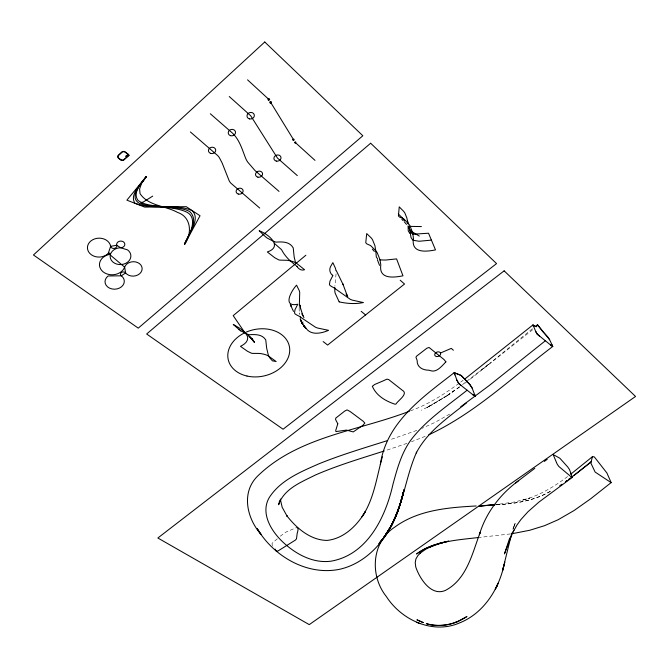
<?xml version="1.0" encoding="UTF-8"?>
<svg xmlns="http://www.w3.org/2000/svg" width="669" height="669" viewBox="0 0 669 669"><rect width="100%" height="100%" fill="white"/><g stroke="black" fill="none" stroke-linecap="round" stroke-linejoin="round"><path stroke-width="0.5" stroke-dasharray="3.35 2.51" d="M336.081 273.772L334.901 286.098M299.127 307.882L299.311 314.087M513.198 528.527L515.23 523.099L512.914 529.212L515.03 523.768L513.658 527.297M277.334 538.779L272.392 543.027A1.321 0.811 -50.6 0 0 271.999 543.93L272.367 545.302M280.227 536.212L285.839 532.148L295.899 527.824M532.407 328.722L489.616 363.476M532.633 329.75L468.434 380.577M481.638 369.848L489.424 363.643L462.747 384.407M460.715 382.083L463.149 380.26M467.606 381.196L462.747 384.8M567.63 476.52C553.84 487.007 538.62 496.047 521.728 500.429L529.856 498.012L514.938 501.909L496.273 504.585M459.62 386.724L447.252 395.513L426.947 407.572M459.051 383.278C444.04 394.359 428.135 404.586 410.448 410.841M459.636 387.042L446.8 395.956M447.252 395.513L456.325 389.191M447.394 395.412L432.04 404.862L421.37 410.256M446.992 395.839L427.056 407.505M449.685 414.078L434.925 422.44L421.922 428.352M426.981 407.546L432.049 404.87M550.462 491.305C534.046 500.897 514.896 503.757 496.206 504.819M550.269 491.322C533.904 500.905 514.796 503.74 496.147 504.811M425.225 436.339L411.435 441.749M416.787 430.418L389.91 439.792M406.936 443.388L385.16 450.689M510.414 533.929L478.402 537.533M272.609 545.712L272.902 546.155M302.756 321.421L303.216 322.232M303.943 323.98A20.538 13.522 -72 0 1 303.693 323.094M299.461 314.355A20.965 16.215 -16.2 0 1 299.16 312.858"/><path stroke-width="1" d="M509.753 537.935L504.451 553.915L512.713 532.583L517.003 524.973L520.875 519.596L527.941 511.785L538.905 502.11L572.238 477.432L570.916 473.292M334.801 287.31L334.818 291.241A21.366 16.616 -18.6 0 0 335.211 293.298L339.158 301.819M407.948 223.714L406.877 218.002L404.979 213.286A22.278 17.862 -22.2 0 0 403.767 211.471L399.226 206.863L398.44 215.97L399.594 217.124L403.532 218.663L408.901 224.24A22.562 17.929 -22 0 1 410.122 226.055L412.413 232.26A66.867 53.311 -19.1 0 1 413.425 238.624C411.017 253.3 425.643 251.887 435.494 249.897L428.528 233.222L412.48 234.259M299.352 305.407L299.72 292.462A21.358 16.767 -13.9 0 0 299.194 290.505L296.559 285.17C291.383 290.614 281.925 307.548 297.78 304.236L294.987 309.722L294.544 312.799A3.805 2.952 -14.9 0 0 295.313 314.104L297.228 315.233A32.145 24.561 -13.5 0 1 298.951 316.119L315.358 327.141A21.567 16.616 -16.6 0 0 317.574 328.027L328.579 330.335C321.613 333.321 311.386 335.704 306.159 328.437A20.538 13.522 -72 0 1 305.716 327.793M590.677 462.087L590.986 463.274A25.271 7.56 49.3 0 0 591.17 463.692L595.017 471.871A1.53 0.468 49.2 0 0 595.209 472.122L611.098 482.625M279.09 502.745L278.639 504.752C283.865 488.755 301.518 481.998 315.316 475.057C337.644 465.315 361.059 458.407 384.223 450.981M553.313 454.937L556.457 462.438M549.5 339.459L547.643 336.708A5.118 1.146 50.4 0 0 547.367 336.432L542.919 331.799A9.282 2.066 50.3 0 1 542.383 331.122L537.516 324.833L536.488 326.614A7.443 1.673 50.2 0 1 536.279 326.664L532.892 324.992L533.243 326.321M473.058 394.861L475.157 396.24L474.697 394.417M428.837 434.766C475.132 413.174 512.446 377.082 552.753 346.483L552.159 344.92M403.599 491.606L403.123 493.438L404.001 489.817L401.509 499.601L403.599 491.606C400.07 506.458 395.12 521.276 386.389 533.946L390.955 526.419L383.688 537.751L391.975 524.688L383.688 537.742M404.017 489.8L401.208 500.512L402.88 494.324M382.367 456.768C376.655 477.056 374.122 498.982 362.021 516.819L365.45 511.35C357.254 525.408 344.017 538.587 327.124 540.41C310.441 540.293 296.317 528.025 286.608 515.465L287.152 516.276L282.167 507.278L280.278 498.982M279.299 501.683L279.55 500.671M504.861 562.052L502.578 570.582L511.735 533.185M380.327 464.537C386.406 422.206 422.95 396.96 454.176 372.7L460.841 375.242A7.593 2.049 51.9 0 1 461.359 375.635L467.539 382.091M504.2 564.72L503.347 567.922L503.498 567.362C497.719 591.003 482.7 613.791 459.394 622.99C432.509 634.572 401.308 619.912 386.272 596.422C369.631 575.641 371.454 542.158 394.81 527.072C418.184 509.903 448.213 507.503 476.219 505.973M401.174 500.462L402.847 494.441L400.305 503.423L402.629 495.369M401.141 500.579L402.872 494.391M400.589 502.436L400.898 501.466L395.454 516.819L396.274 514.913L392.594 523.116L398.632 508.557L398.264 509.519M475.207 396.207L471.846 387.309L470.081 384.8M479.322 534.748L480.225 532.298C472.289 553.154 467.029 579.053 445.504 590.367C431.154 596.781 419.622 578.459 415.758 566.978L415.232 562.679L415.875 559.033L417.791 555.722L420.6 552.745L420.165 553.129L426.011 549.048L433.796 545.335L429.431 547.225L443.121 542.383L438.162 543.822L448.69 541.137C437.392 543.504 425.819 546.799 416.578 554.007C434.398 541.146 457.328 540.025 478.402 537.533M479.522 534.205C486.104 512.446 500.521 493.948 518.718 480.559L515.707 482.993M187.905 237.704C191.543 230.211 196.686 217.492 187.027 212.257C179.058 208.393 170.001 208.051 161.388 206.713C153.502 205.299 144.571 205.475 137.973 200.357C132.111 192.237 141.861 183.055 146.185 176.649L141.535 183.44L139.595 189.051L140.055 193.642C148.242 206.027 165.46 205.684 177.561 212.416C191.393 216.999 192.312 233.715 184.594 244.193L200.039 215.761L186.258 206.679L144.688 207.097L126.884 200.165L146.185 176.649C141.427 183.147 128.164 197.112 139.562 203.468C147.79 206.311 156.663 206.144 165.243 206.964C173.422 207.833 182.144 207.683 189.636 211.488C199.454 220.385 188.466 234.903 184.594 244.193L186.417 240.773M395.847 515.858L389.4 529.137L393.531 521.243L386.966 533.059L382.517 539.39M498.087 583.268L496.641 586.454L497.845 583.803M512.412 533.143L514.068 529.89M184.594 244.193C187.412 235.045 201.218 219.733 192.279 210.71C183.122 206.445 172.644 207.03 162.784 206.905C153.452 206.637 143.618 206.888 134.87 203.159C129.092 193.985 141.811 184.042 146.185 176.649M549.65 339.76L537.659 324.933L537.182 324.833L536.178 326.664L533.218 325.092A3.211 0.728 50.3 0 0 533.051 325.017L535.777 331.623M385.837 534.84L389.391 529.037M384.934 536.053L388.647 530.509L384.357 536.889M380.201 542.133L381.982 539.883M379.574 542.919L382.559 539.189L378.922 543.721L381.363 540.652M550.804 345.187L552.761 346.458L549.609 339.668M305.884 255.215L233.205 315.634L244.879 332.71M592.358 456.751L570.682 474.229M591.062 461.97L569.327 479.063M532.817 325.025L464.771 379.047M545.319 340.805L489.282 385.486L460.765 406.727M518.91 480.392L534.799 468.342M466.569 402.83C448.171 417.615 427.391 431.421 416.269 452.955L416.62 452.144C405.205 477.725 403.181 506.859 388.472 531.102C377.667 549.174 360.599 564.603 339.643 569.277C307.088 575.992 273.395 556.198 257.147 528.493L260.969 534.33C247.012 518.575 240.982 492.928 257.222 476.487C297.83 436.481 358.408 430.987 409.503 411.209M467.113 390.211C448.222 405.289 427.65 418.97 412.422 438.028C401.852 451.374 397.378 468.108 392.979 484.239C385.67 517.02 367.448 554.902 330.896 561.199C312.757 563.574 295.414 553.915 282.619 541.831C271.238 531.019 260.266 513.257 269.164 497.719C280.286 480.208 300.582 471.888 318.812 463.868C341.056 454.803 364.112 448.013 386.975 440.737M574.035 475.391L590.978 461.986A5.988 1.815 49 0 0 591.17 461.911L592.349 456.76L593.93 456.726A2.91 0.87 49 0 1 594.641 457.312L606.281 472.189A7.083 2.107 49.2 0 0 606.825 472.799L611.157 482.6L590.551 498.882L573.943 510.606L558.105 519.746L544.541 525.683L529.714 530.266L512.437 533.636M568.316 479.648L569.754 478.603M544.273 461.451L547.25 459.294M565.414 481.73L566.869 480.693M565.69 481.68L567.145 480.635M559.744 485.702L562.01 484.205M141.97 202.841L152.724 196.117M458.056 621.359L466.937 616.517C455.221 624.436 440.051 627.907 426.329 623.642C435.912 626.61 448.297 625.808 458.056 621.359L455.079 622.555M440.511 352.998L451.266 348.39L453.39 350.213M296.752 527.481C299.837 527.757 296.626 533.285 296.944 535.359A25.472 16.039 -49.4 0 0 296.71 537.182L296.451 538.913L295.297 540.151L278.02 550.963L276.397 551.256L275.051 549.082M553.363 454.836L554.124 455.146A22.713 5.603 52.9 0 0 555.011 455.556L559.635 458.123A9.843 2.433 53.2 0 1 560.262 458.691L566.643 465.758A22.612 5.452 53.2 0 0 567.663 466.895L569.453 469.471A21.768 5.394 53.2 0 1 569.628 469.914L570.808 473.008M431.413 240.129L419.078 241.258L413.133 240.263M495.236 504.694L478.887 506.14M479.832 506.057L486.488 505.513M487.517 505.446L493.672 504.995M494.257 504.944L479.832 505.772M409.528 226.373L421.403 226.565M475.157 396.24L472.707 394.576M572.095 477.507L571.543 477.148A15.512 3.797 53.3 0 1 571.1 476.788L558.807 466.444L557.227 464.202A22.746 5.603 53.4 0 1 557.009 463.709L556.575 462.714M552.711 346.509L550.47 344.92M410.281 233.004L415.307 233.715M454.284 372.608L455.489 373.16A16.14 4.34 51.6 0 0 456.684 373.653L461.359 375.635L467.89 382.492A16.424 4.34 51.9 0 0 469.379 384.09L472.272 388.346M379.867 259.881L385.553 260.057L396.592 258.903L402.964 275.812C393.339 277.694 378.738 279.416 380.786 264.957A66.047 52.174 -16.5 0 0 379.641 258.778L377.224 252.757A22.261 17.57 -19.3 0 0 375.97 250.992L370.584 245.548L366.846 243.909L365.759 242.722L366.704 233.573L371.32 238.039A21.977 17.511 -19.5 0 1 372.558 239.795L374.933 245.707L375.919 251.979M274.365 241.768L267.132 238.039A18.088 6.924 30.5 0 1 264.999 236.274L259.162 230.738C267.935 233.782 283.689 246.443 267.332 251.962L274.641 257.665L278.655 259.84A7.627 6.155 -14.8 0 0 279.926 260.116L287.001 260.283A26.158 20.739 -14.3 0 1 293.081 261.671L294.26 262.114A20.112 15.981 -14.5 0 1 296.434 263.201L304.571 269.724C301.46 270.995 298.157 268.863 296.852 266.028M247.798 334.333L240.924 330.904M420.14 623.675L416.544 622.237M411.276 231.34L419.338 236.09M120.813 159.682L118.706 158.001A2.283 1.965 -0.7 0 1 118.179 157.131L118.137 156.931A2.567 2.208 -0.7 0 1 118.137 156.303A2.233 1.923 -0.7 0 1 118.455 155.568L122.168 152.122A2.25 1.94 -0.9 0 1 123.004 151.788A2.534 2.183 -0.9 0 1 123.966 151.763A2.275 1.965 -0.9 0 1 124.819 152.039L128.473 154.506L125.011 151.763A2.617 2.258 -0.9 0 0 124.024 151.445A2.902 2.509 -0.9 0 0 122.92 151.478A2.592 2.241 -0.9 0 0 121.95 151.863L118.145 155.4A2.584 2.216 -0.7 0 0 117.777 156.253A2.944 2.534 -0.7 0 0 117.769 156.972L117.819 157.198A2.634 2.266 -0.7 0 0 118.421 158.21L120.813 160.067A2.576 2.216 -0.9 0 0 121.8 160.376L122.076 160.401A3.178 2.735 -0.9 0 0 122.912 160.343A2.693 2.316 -0.9 0 0 123.89 159.966L129.226 155.091L123.874 159.582A2.408 2.074 -0.9 0 1 122.837 160.033L121.867 160.067A2.408 2.074 -0.9 0 1 120.821 159.657M409.921 233.464L408.274 230.93L408.057 225.871M472.975 394.794L459.21 383.973L457.052 380.519M323.16 341.566L327.626 345.053L404.544 284.024L400.213 280.244M239.226 329.65L233.255 324.457C238.373 327.484 244.377 330.344 247.212 335.88A14.233 8.413 14.3 0 1 247.697 337.996C247.747 342.127 243.759 344.711 240.472 346.341L247.505 351.3L251.343 353.165A7.217 5.486 -12.1 0 0 252.564 353.391L259.279 353.433A24.778 18.531 -11.9 0 1 265.083 354.57L266.212 354.946A19.041 14.283 -12 0 1 268.294 355.875L276.138 361.553L272.434 360.825L269.565 357.639M460.933 385.377L458.549 383.32A1.664 0.452 51.9 0 1 458.382 383.128L456.902 380.143M550.646 345.062L537.299 334.207L539.615 336.248M296.392 266.011L297.27 266.73M274.599 243.6L281.206 249.353A10.37 8.371 -14.1 0 1 281.883 250.273L282.552 251.444A34.922 28.315 -17.3 0 0 283.338 252.757A57.007 46.295 -18.9 0 0 289.618 260.249L295.564 265.334M361.176 311.319L365.567 314.948M248.115 335.437L252.263 339.208L249.796 336.758M332.535 275.151L332.911 275.469L329.976 281.114L329.457 284.283A3.855 3.019 -17.4 0 0 330.193 285.63L332.1 286.809A32.53 25.179 -15.8 0 1 333.814 287.729L350.054 299.185A21.86 17.009 -19.1 0 0 352.262 300.113L363.275 302.547A78.666 44.355 39.7 0 1 339.183 301.878M259.714 208.051L230.78 183.097A23.917 20.43 -13.7 0 1 229.266 180.981L222.175 163.077L219.399 157.733A24.268 20.831 -8.7 0 0 217.801 155.676L190.406 131.977M279.023 191.401L255.014 170.553L247.605 161.957A36.904 31.853 -17.3 0 1 245.69 158.428C242.145 149.363 239.435 139.319 231.892 132.613L210.342 113.78M297.32 175.621L277.468 158.076L250.674 115.729L229.25 96.52M412.606 239.912L410.975 237.42L409.938 230.512M295.272 142.497L314.999 160.368M248.952 335.738L254.471 342.428L251.393 338.33M247.538 79.828L268.838 99.405M377.6 258.953L376.304 256.837L375.945 252.648M398.306 214.021L402.621 218.119M401.86 219.382L403.106 220.594M469.881 384.6L469.496 384.198A16.491 4.365 51.9 0 1 467.89 382.492L467.598 382.158M305.892 328.245L302.145 323.487L300.247 318.912L302.145 323.487L301.56 322.282M305.449 327.793L303.534 325.586L304.821 327.116M404.243 221.774L406.476 224.366M372.357 249.144L374.331 251.41M270.585 102.257L293.616 139.804M303.943 317.616L302.171 314.213M347.763 296.66L346.149 293.842L347.295 295.882L342.754 283.648M302.814 324.574L301.61 322.475L302.246 323.579M293.507 311.419L290.589 305.089L291.149 306.385M535.852 331.791L537.282 334.191L535.693 331.456M300.565 308.76L300.18 306.937L302.94 315.785M290.271 304.487L290.89 305.783M300.389 316.905L300.649 317.457M302.02 313.794L302.748 315.392M412.714 233.606L409.395 228.848L408.533 226.298M408.6 226.49L409.378 228.438A29.035 20.89 6.9 0 1 409.921 230.512M336.474 270.945L343.247 284.885M377.425 259.856L379.549 265.376M454.87 374.916L454.201 372.658L456.994 380.385M407.505 220.661L408.19 223.856M300.59 319.941L301.058 321.262M295.757 263.561L294.159 256.929L293.239 247.94C289.66 241.593 282.602 241.676 276.297 242.119A12.159 10.721 24.9 0 1 274.382 241.718M300.448 308.2L299.971 305.148L300.113 306.444M335.947 270.719L335.871 270.176A21.742 17.21 -16.5 0 0 335.386 268.16L332.853 262.633L330.444 266.822A21.174 11.841 -10 0 0 332.376 275.227M269.181 356.937A9.834 3.353 78.7 0 1 268.177 354.503L266.672 348.198L265.752 339.869C262.097 334.191 255.516 334.425 249.621 334.684A11.49 9.776 22.8 0 1 247.789 334.391M240.765 330.954A16.892 5.477 29.4 0 1 239.042 329.666M402.495 218.211A53.035 42.055 -18.6 0 1 404.703 220.636M141.151 202.832C142.631 205.191 143.35 200.549 141.159 202.782M292.805 139.838C294.385 142.229 294.77 137.329 292.805 139.838M294.46 142.53C296.133 144.855 296.459 139.946 294.46 142.53M337.795 423.761L335.713 430.535L335.93 431.589L346.458 430.092L353.257 431.915L362.924 425.267L364.831 423.109L363.326 421.353L350.339 411.661L347.094 409.896L344.803 411.017L335.754 418.125L335.579 419.563L337.795 423.761M372.357 386.331C376.371 395.722 385.503 401.049 394.894 404.176A1.522 1.079 -18.1 0 0 396.056 403.959C398.038 400.438 408.818 393.732 402.286 390.236L388.697 379.574L387.008 379.131L384.809 380.101A29.637 21.868 -17.9 0 1 382.492 381.171L374.615 384.499L372.357 386.331M445.889 361.837C442.242 365.65 436.832 372.6 431.02 370.802A16.583 11.9 -19.6 0 0 428.762 370.191C422.942 370.241 416.854 367.239 417.155 360.633A17.461 12.753 -19 0 0 416.553 358.852L415.942 357.213L416.695 356.059L426.847 348.24L429.063 347.454L443.982 359.521L445.889 361.837M402.027 497.728L399.711 505.806L402.027 497.728M110.644 246.301L108.294 253.334L124.626 267.123L125.613 272.927L121.332 275.812L108.152 275.963A9.65 7.685 -3.3 0 0 107.676 286.959A9.65 7.685 -3.3 0 0 121.474 286.809A9.65 7.685 -3.3 0 0 121.332 275.812A2.785 2.233 -3.7 0 1 121.499 272.467A2.785 2.233 -3.7 0 1 125.613 272.927A8.948 7.2 -4.3 0 0 139.629 273.763A8.948 7.2 -4.3 0 0 137.705 262.574A8.948 7.2 -4.3 0 0 124.626 267.123A12.845 10.336 -2.8 0 1 103.034 271.773A12.845 10.336 -2.8 0 1 109.214 254.471A0.895 0.719 -2.3 0 0 109.749 253.367A0.895 0.719 -2.3 0 0 108.294 253.334A11.657 9.466 -1.5 0 1 89.805 253.426A11.657 9.466 -1.5 0 1 94.664 238.9A11.657 9.466 -1.5 0 1 110.644 246.301A3.111 2.534 -2.5 0 0 114.299 248.408A3.111 2.534 -2.5 0 0 116.749 245.28A4.106 3.345 -3 0 1 120.094 241.124A4.106 3.345 -3 0 1 124.827 244.11A4.106 3.345 -3 0 1 120.679 247.764A10.378 8.404 -3.2 0 0 110.494 258.543A10.378 8.404 -3.2 0 0 125.839 263.293A10.378 8.404 -3.2 0 0 127.612 249.913L120.679 247.764L116.749 245.28L110.644 246.301M399.995 504.844L397.511 512.203L399.995 504.844M397.854 511.241L394.919 518.575L397.854 511.241M496.891 585.927L495.328 589.088L496.891 585.927M125.973 156.061L126.165 156.646L125.973 156.061M126.658 155.417L126.851 156.002L126.658 155.417M127.353 154.782L127.545 155.367L127.353 154.782M264.757 42.005L33.45 254.989L138.257 328.144L362.841 135.765L264.757 42.005M370.651 143.233L146.653 334.007L283.087 429.23L496.565 263.603L370.651 143.233M504.142 270.845L157.851 538.001L309.245 624.62L635.55 396.466L504.142 270.845M423.159 622.571L417.08 619.887L423.159 622.571M305.248 327.567L303.918 326.079L305.248 327.567M252.422 339.4L251.845 338.665L253.969 341.633L252.422 339.4M436.857 356.569A3.086 2.25 -20.8 0 0 440.578 353.148A3.086 2.25 -20.8 0 0 435.586 352.898A3.086 2.25 -20.8 0 0 436.857 356.569M246.995 376.037A31.276 23.691 -12.3 0 0 289.46 346.885A31.276 23.691 -12.3 0 0 239.845 335.612A31.276 23.691 -12.3 0 0 246.995 376.037M268.612 100.149A0.845 0.753 -17.9 0 0 269.64 99.171A0.845 0.753 -17.9 0 0 268.252 98.903A0.845 0.753 -17.9 0 0 268.612 100.149M270.36 102.993A0.845 0.744 -18 0 0 271.388 102.014A0.845 0.744 -18 0 0 270 101.755A0.845 0.744 -18 0 0 270.36 102.993M249.52 118.915A3.705 3.261 -15.1 0 0 254.27 114.851A3.705 3.261 -15.1 0 0 248.224 113.404A3.705 3.261 -15.1 0 0 249.52 118.915M276.305 161.104A3.596 3.077 -16.6 0 0 280.955 157.215A3.596 3.077 -16.6 0 0 275.135 155.894A3.596 3.077 -16.6 0 0 276.305 161.104M230.537 135.682A3.68 3.22 -12.5 0 0 235.505 131.96A3.68 3.22 -12.5 0 0 229.626 130.171A3.68 3.22 -12.5 0 0 230.537 135.682M257.925 177.168A3.571 3.036 -14.5 0 0 262.516 173.338A3.571 3.036 -14.5 0 0 256.695 172.05A3.571 3.036 -14.5 0 0 257.925 177.168M238.298 194.06A3.546 2.994 -12.4 0 0 243.098 190.548A3.546 2.994 -12.4 0 0 237.445 188.942A3.546 2.994 -12.4 0 0 238.298 194.06M210.534 153.352A3.654 3.169 -10.1 0 0 215.711 149.981A3.654 3.169 -10.1 0 0 210.007 147.882A3.654 3.169 -10.1 0 0 210.534 153.352"/></g></svg>
